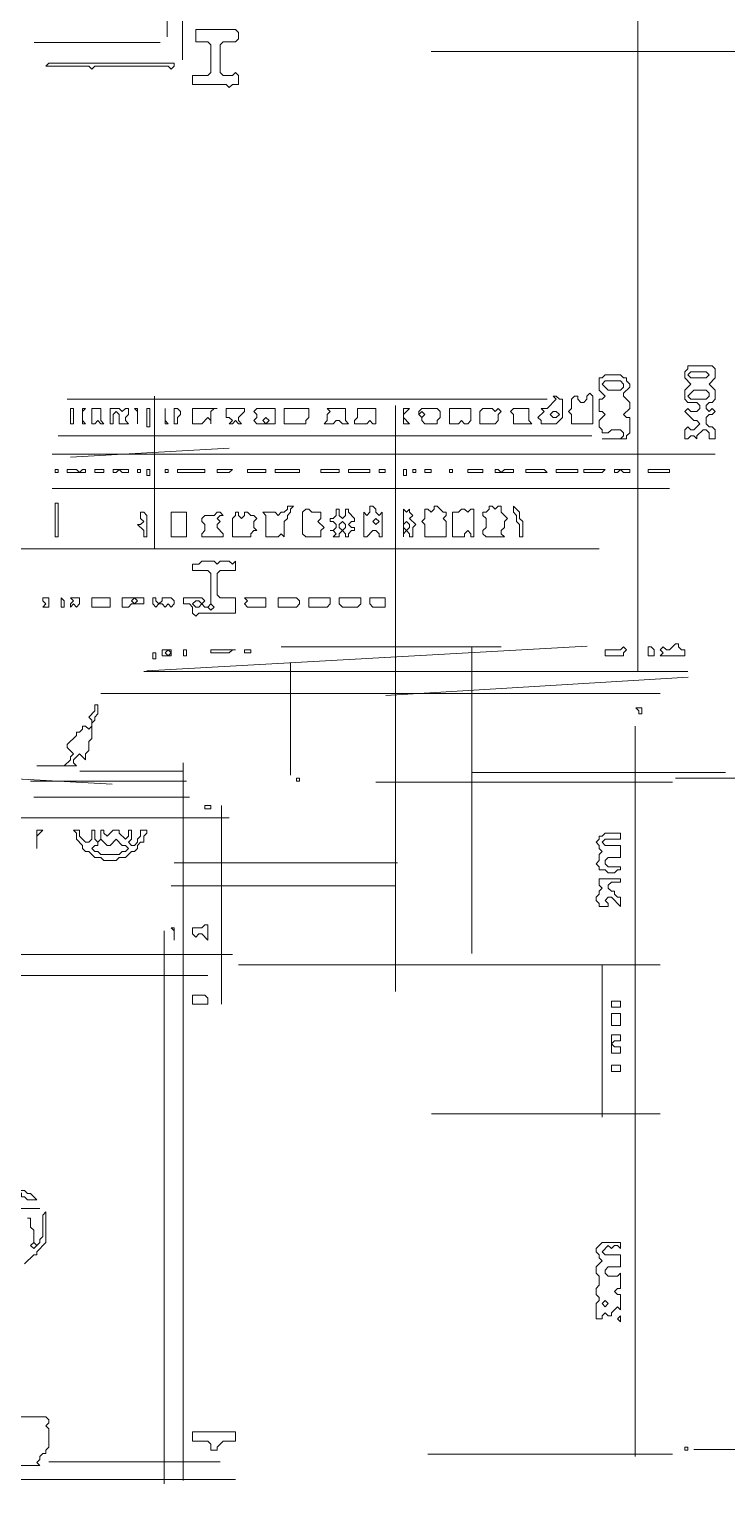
# Model space of a CAD drawing. Extents: x 12 to 2459, y 13 to 1740.
# Drawn here: x 1856.5 to 2084.8, y 629 to 1105.2 of the extents above; entities that cross this region are included whole.
import ezdxf

# ---------------------------------------------------------------- set-up
doc = ezdxf.new("R2010")
doc.units = 0
doc.layers.add('TRACE_STRAIGHT', color=5, linetype='Continuous', lineweight=0)
doc.layers.add('TRACE_TEXT_SYMBOL', color=6, linetype='Continuous', lineweight=0)

msp = doc.modelspace()

# ---------------------------------------------------------------- linework, layer by layer
at = {"layer": 'TRACE_STRAIGHT', "color": 5}
for p, q in [((2055.66, 1494), (2055.66, 894.88)), ((1901.64, 1339), (1901.64, 1102.62)), ((1906.74, 1339), (1906.74, 1095.12)), ((1858.12, 1100.79), (1899.38, 1100.79)), ((1988, 1097.88), (2129, 1097.88)), ((1869, 984), (2026, 984)), ((1897.5, 985), (1897.5, 935.06)), ((1976.35, 982), (1976.35, 790.12)), ((1866, 972.03), (2040.63, 972.03)), ((1870, 965), (1922, 968)), ((1864, 966), (2081, 966)), ((1864, 954.75), (2066, 954.75)), ((1787, 935.06), (2043, 935.06)), ((1895.05, 895.16), (2039.05, 903.16)), ((1939, 903), (2011, 903)), ((2001.37, 903), (2001.37, 802.62)), ((1942, 897.76), (1942, 861)), ((1894, 894.88), (2072, 894.88)), ((1973.18, 887.01), (2072.18, 893.01)), ((1880, 887.68), (2063, 887.68)), ((2054.84, 877), (2054.84, 638)), ((1873.13, 862.32), (1906.94, 862.32)), ((1906.94, 865), (1906.94, 630.12)), ((2001.37, 861.89), (2084.4, 861.89)), ((1830.66, 861.01), (1883.66, 858.01)), ((1857, 859), (1908, 859)), ((1970, 858.73), (2067, 858.73)), ((2068, 860), (2129, 860)), ((1858, 853.75), (1909, 853.75)), ((1919.5, 851), (1919.5, 786)), ((1842, 847), (1922, 847)), ((1904, 832.25), (1977, 832.25)), ((1903, 824.75), (1976.35, 824.75)), ((1900.71, 810), (1900.71, 629)), ((1826.87, 802.27), (1923, 802.27)), ((1714, 795.38), (1915, 795.38)), ((1925, 798.88), (2063, 798.88)), ((2044, 798.88), (2044, 749)), ((1988.12, 750.17), (2063, 750.17)), ((1726.87, 719.09), (1860, 719.09)), ((1987, 638.73), (2067, 638.73)), ((2074, 640.25), (2129, 640.25)), ((1863, 636.21), (1919, 636.21)), ((1763, 630.39), (1924, 630.39))]:
    msp.add_line(p, q, dxfattribs=at)
at = {"layer": 'TRACE_TEXT_SYMBOL', "color": 6}
for points in [[(1911, 1105), (1911, 1101), (1915, 1101), (1916, 1100), (1916, 1091), (1915, 1090), (1910, 1090), (1910, 1087), (1921, 1087), (1922, 1086), (1923, 1087), (1925, 1087), (1925, 1090), (1924, 1091), (1923, 1090), (1920, 1090), (1919, 1091), (1919, 1100), (1920, 1101), (1924, 1101), (1925, 1102), (1925, 1104), (1924, 1105)], [(1863, 1094), (1862, 1093), (1876, 1093), (1877, 1092), (1878, 1093), (1902, 1093), (1903, 1092), (1904, 1093), (1904, 1094)], [(2045, 992), (2044, 991), (2043, 991), (2043, 987), (2045, 985), (2044, 984), (2043, 984), (2043, 980), (2044, 980), (2045, 979), (2043, 977), (2043, 975), (2044, 974), (2044, 973), (2046, 973), (2047, 974), (2050, 974), (2051, 973), (2051, 972), (2050, 971), (2044, 971), (2052, 971), (2052, 972), (2053, 973), (2053, 978), (2052, 978), (2051, 979), (2053, 981), (2053, 983), (2051, 985), (2051, 986), (2053, 988), (2053, 989), (2052, 990), (2052, 991), (2051, 991), (2050, 992)], [(2072, 995), (2072, 994), (2071, 993), (2071, 991), (2073, 989), (2071, 987), (2071, 984), (2072, 983), (2075, 983), (2076, 982), (2076, 981), (2075, 980), (2073, 980), (2072, 981), (2071, 980), (2074, 977), (2075, 977), (2076, 976), (2074, 974), (2073, 974), (2072, 975), (2071, 974), (2071, 971), (2072, 971), (2073, 972), (2074, 972), (2075, 971), (2075, 972), (2077, 974), (2078, 974), (2079, 973), (2079, 971), (2081, 971), (2081, 974), (2080, 975), (2079, 975), (2078, 976), (2078, 978), (2079, 979), (2080, 979), (2081, 980), (2080, 981), (2079, 980), (2078, 981), (2078, 982), (2079, 983), (2080, 983), (2081, 984), (2081, 987), (2079, 989), (2081, 991), (2081, 994), (2080, 995)], [(2072, 992), (2073, 993), (2078, 993), (2079, 992), (2078, 991), (2073, 991)], [(2040, 986), (2039, 985), (2039, 984), (2038, 983), (2037, 983), (2036, 984), (2036, 985), (2035, 985), (2034, 984), (2034, 981), (2033, 980), (2034, 979), (2034, 976), (2041, 976), (2041, 985)], [(2044, 989), (2045, 990), (2050, 990), (2051, 989), (2051, 988), (2050, 987), (2046, 987)], [(2074, 987), (2078, 987), (2079, 986), (2079, 985), (2078, 984), (2073, 984), (2072, 985)], [(1870, 981), (1870, 976), (1871, 976), (1871, 981)], [(1874, 981), (1874, 976), (1875, 976), (1874, 977), (1874, 980), (1875, 981)], [(1877, 981), (1877, 976), (1878, 976), (1879, 977), (1880, 976), (1881, 976), (1880, 977), (1880, 981)], [(1883, 981), (1883, 976), (1884, 976), (1884, 979), (1885, 980), (1886, 979), (1886, 976), (1889, 976), (1888, 977), (1888, 978), (1889, 979), (1889, 981), (1888, 981), (1887, 980), (1886, 981)], [(1891, 981), (1892, 980), (1892, 976), (1892, 981)], [(1895, 981), (1896, 981), (1896, 975), (1895, 975)], [(1901, 981), (1901, 976), (1902, 976), (1901, 977)], [(1904, 981), (1904, 976), (1905, 976), (1905, 978), (1906, 979), (1906, 980), (1905, 981)], [(1910, 981), (1910, 976), (1913, 976), (1915, 978), (1916, 977), (1916, 976), (1916, 980), (1917, 981), (1918, 981)], [(1921, 981), (1921, 978), (1922, 978), (1923, 977), (1922, 976), (1923, 976), (1924, 977), (1925, 976), (1926, 976), (1925, 977), (1925, 978), (1927, 980), (1927, 981)], [(1931, 981), (1930, 980), (1931, 979), (1931, 978), (1930, 977), (1931, 976), (1937, 976), (1937, 981)], [(1940, 981), (1940, 976), (1947, 976), (1947, 977), (1948, 978), (1948, 981)], [(1954, 981), (1955, 980), (1954, 979), (1954, 977), (1953, 976), (1956, 976), (1957, 977), (1958, 977), (1959, 976), (1961, 976), (1960, 977), (1960, 981)], [(1964, 981), (1964, 978), (1963, 977), (1963, 976), (1967, 976), (1968, 977), (1969, 976), (1970, 976), (1970, 981)], [(1979, 981), (1979, 976), (1981, 976), (1979, 978), (1979, 979), (1981, 981)], [(1985, 981), (1984, 980), (1984, 979), (1985, 978), (1985, 977), (1986, 976), (1990, 976), (1990, 977), (1991, 978), (1991, 980), (1990, 981)], [(1994, 981), (1994, 976), (1997, 976), (1998, 977), (1999, 976), (2000, 976), (2001, 977), (2001, 981)], [(2005, 981), (2004, 980), (2004, 976), (2009, 976), (2010, 977), (2010, 979), (2011, 980), (2010, 981), (2009, 980), (2008, 981)], [(2015, 981), (2014, 980), (2015, 979), (2015, 976), (2021, 976), (2020, 977), (2020, 981)], [(2028, 985), (2029, 984), (2026, 981), (2024, 981), (2025, 980), (2023, 978), (2024, 977), (2024, 976), (2029, 976), (2031, 978), (2031, 984), (2030, 984), (2029, 985)], [(1933, 977), (1934, 978), (1935, 977), (1934, 976)], [(1984, 979), (1985, 980), (1986, 979), (1985, 978)], [(2027, 979), (2028, 980), (2029, 980), (2030, 979), (2029, 978), (2028, 978)], [(1865, 961), (1865, 960), (1866, 960), (1866, 961)], [(1869, 961), (1869, 960), (1875, 960), (1875, 961), (1874, 961), (1873, 960), (1872, 961)], [(1878, 961), (1878, 960), (1881, 960), (1881, 961)], [(1884, 961), (1884, 960), (1885, 960), (1886, 961), (1887, 960), (1889, 960), (1889, 961)], [(1892, 961), (1892, 960), (1893, 960), (1893, 961)], [(1895, 961), (1896, 961), (1896, 959), (1895, 959)], [(1901, 961), (1901, 960), (1902, 960), (1902, 961)], [(1905, 961), (1905, 960), (1914, 960), (1914, 961)], [(1918, 961), (1918, 960), (1922, 960), (1923, 961)], [(1928, 961), (1928, 960), (1934, 960), (1934, 961)], [(1937, 961), (1937, 960), (1945, 960), (1945, 961)], [(1952, 961), (1952, 960), (1958, 960), (1958, 961)], [(1961, 961), (1961, 960), (1968, 960), (1968, 961)], [(1971, 961), (1971, 960), (1973, 960), (1973, 961)], [(1979, 961), (1980, 961), (1980, 959), (1979, 959)], [(1982, 961), (1982, 960), (1983, 960), (1983, 961)], [(1986, 961), (1988, 961), (1988, 960), (1986, 960)], [(1994, 961), (1994, 960), (1995, 960), (1995, 961)], [(2000, 961), (2000, 960), (2005, 960), (2005, 961)], [(2009, 961), (2009, 960), (2015, 960), (2015, 961), (2012, 961), (2011, 960), (2010, 961)], [(2019, 961), (2019, 960), (2026, 960), (2025, 961)], [(2029, 961), (2029, 960), (2036, 960), (2036, 961)], [(2038, 961), (2038, 960), (2044, 960), (2045, 961)], [(2048, 961), (2048, 960), (2049, 960), (2050, 961), (2051, 960), (2053, 960), (2053, 961)], [(2059, 961), (2059, 960), (2066, 960), (2066, 961)], [(1865, 950), (1865, 939), (1866, 939), (1866, 950)], [(1941, 949), (1941, 948), (1940, 947), (1939, 947), (1938, 946), (1937, 947), (1933, 947), (1934, 946), (1934, 939), (1938, 939), (1939, 940), (1940, 939), (1940, 944), (1941, 945), (1941, 946), (1942, 947), (1942, 948), (1943, 949)], [(1947, 948), (1946, 947), (1946, 940), (1947, 939), (1952, 939), (1952, 941), (1953, 942), (1951, 944), (1952, 945), (1952, 947), (1949, 947), (1948, 948)], [(1957, 948), (1957, 946), (1956, 945), (1955, 945), (1955, 944), (1956, 944), (1957, 943), (1957, 942), (1956, 941), (1955, 941), (1956, 941), (1957, 940), (1956, 939), (1958, 939), (1958, 940), (1959, 941), (1960, 940), (1960, 939), (1961, 939), (1961, 940), (1962, 941), (1963, 941), (1963, 942), (1962, 942), (1961, 943), (1962, 944), (1963, 944), (1963, 945), (1961, 947), (1961, 948), (1960, 948), (1960, 946), (1959, 945), (1958, 946), (1958, 948)], [(1968, 949), (1968, 947), (1967, 946), (1966, 947), (1966, 939), (1967, 939), (1969, 941), (1970, 941), (1971, 940), (1971, 939), (1972, 939), (1972, 947), (1971, 946), (1970, 947), (1970, 948), (1969, 949)], [(1979, 948), (1979, 939), (1979, 940), (1980, 941), (1981, 940), (1981, 939), (1982, 939), (1982, 942), (1983, 943), (1981, 945), (1982, 946), (1981, 947), (1981, 948), (1980, 947)], [(1989, 949), (1989, 948), (1988, 947), (1987, 948), (1986, 948), (1986, 945), (1985, 944), (1986, 943), (1986, 939), (1993, 939), (1993, 944), (1992, 945), (1993, 946), (1993, 947), (1992, 947), (1990, 949)], [(1998, 948), (1997, 947), (1995, 947), (1995, 939), (1999, 939), (1999, 940), (2000, 941), (2001, 940), (2001, 939), (2002, 939), (2002, 948), (2001, 948), (2000, 947), (1999, 948)], [(2007, 949), (2007, 948), (2006, 947), (2005, 947), (2005, 946), (2006, 945), (2006, 942), (2005, 941), (2005, 940), (2006, 939), (2012, 939), (2011, 940), (2011, 941), (2012, 942), (2012, 944), (2013, 945), (2011, 947), (2011, 949), (2010, 949), (2009, 948), (2008, 949)], [(2015, 949), (2015, 947), (2016, 946), (2016, 944), (2017, 943), (2017, 939), (2018, 939), (2018, 944), (2017, 945), (2017, 947)], [(1893, 947), (1893, 945), (1894, 944), (1893, 943), (1892, 943), (1894, 941), (1894, 939), (1895, 939), (1895, 946), (1894, 947)], [(1903, 947), (1903, 939), (1908, 939), (1908, 947)], [(1918, 947), (1917, 946), (1914, 946), (1913, 945), (1913, 944), (1914, 943), (1914, 941), (1913, 940), (1913, 939), (1920, 939), (1920, 940), (1918, 942), (1918, 943), (1919, 944), (1918, 945), (1919, 946), (1920, 946), (1919, 947)], [(1924, 947), (1924, 946), (1923, 945), (1923, 939), (1929, 939), (1929, 940), (1930, 941), (1931, 941), (1930, 942), (1930, 944), (1931, 945), (1930, 946), (1929, 946), (1928, 947), (1927, 947), (1927, 946), (1926, 945), (1925, 946), (1925, 947)], [(1958, 943), (1959, 944), (1960, 943), (1960, 942), (1959, 941), (1958, 942)], [(1969, 944), (1970, 945), (1971, 944), (1970, 943)], [(1979, 943), (1980, 944), (1981, 943), (1981, 942), (1980, 941), (1979, 942)], [(1913, 931), (1912, 930), (1910, 930), (1910, 928), (1915, 928), (1916, 927), (1916, 917), (1915, 916), (1914, 916), (1913, 917), (1914, 918), (1913, 919), (1907, 919), (1907, 917), (1909, 917), (1910, 916), (1910, 914), (1911, 913), (1912, 914), (1924, 914), (1924, 919), (1919, 919), (1918, 920), (1918, 927), (1919, 928), (1924, 928), (1924, 931), (1923, 930), (1922, 931), (1919, 931), (1918, 930), (1917, 931)], [(1861, 919), (1861, 918), (1862, 917), (1861, 916), (1863, 916), (1863, 919)], [(1867, 919), (1867, 916), (1868, 916), (1868, 918)], [(1870, 919), (1871, 918), (1870, 917), (1870, 916), (1871, 917), (1872, 916), (1873, 917), (1873, 919)], [(1877, 919), (1877, 916), (1883, 916), (1883, 919)], [(1887, 919), (1887, 916), (1889, 916), (1890, 917), (1894, 917), (1894, 919)], [(1890, 918), (1891, 919), (1892, 918), (1891, 917)], [(1897, 919), (1897, 917), (1898, 916), (1899, 917), (1900, 917), (1901, 916), (1902, 917), (1903, 916), (1904, 917), (1904, 918), (1903, 919), (1900, 919), (1900, 918), (1899, 917), (1898, 918), (1898, 919)], [(1927, 919), (1928, 918), (1927, 917), (1928, 916), (1934, 916), (1934, 919)], [(1938, 919), (1938, 916), (1944, 916), (1945, 917), (1945, 918), (1944, 919)], [(1948, 919), (1948, 916), (1954, 916), (1955, 917), (1955, 919)], [(1958, 919), (1958, 917), (1959, 916), (1964, 916), (1965, 917), (1965, 919)], [(1968, 919), (1968, 917), (1969, 916), (1973, 916), (1973, 919)], [(1910, 917), (1911, 918), (1912, 918), (1913, 917), (1912, 916), (1911, 916)], [(1915, 916), (1916, 917), (1917, 916), (1916, 915)], [(1897, 901), (1898, 901), (1898, 899), (1897, 899)], [(1900, 902), (1900, 900), (1903, 900), (1903, 902)], [(1901, 901), (1902, 902), (1903, 901), (1902, 900)], [(1907, 902), (1908, 902), (1908, 900), (1907, 900)], [(1916, 902), (1916, 901), (1922, 901), (1923, 902), (1924, 902)], [(1927, 902), (1929, 902), (1929, 901), (1927, 901)], [(2051, 903), (2050, 902), (2045, 902), (2045, 900), (2051, 900), (2051, 901), (2052, 902)], [(2059, 903), (2059, 900), (2061, 900), (2061, 902), (2060, 903)], [(2068, 904), (2066, 902), (2065, 902), (2064, 903), (2063, 902), (2064, 901), (2063, 900), (2071, 900), (2071, 902), (2070, 902), (2069, 903), (2069, 904)], [(1878, 884), (1878, 882), (1876, 880), (1877, 879), (1877, 877), (1876, 876), (1875, 877), (1874, 877), (1874, 876), (1873, 875), (1872, 875), (1872, 874), (1869, 871), (1869, 870), (1871, 868), (1870, 867), (1870, 866), (1868, 864), (1859, 864), (1872, 864), (1871, 865), (1871, 866), (1873, 868), (1875, 866), (1875, 868), (1876, 869), (1876, 872), (1877, 873), (1877, 878), (1878, 879), (1878, 880), (1879, 881), (1879, 884)], [(2055, 883), (2056, 882), (2056, 881), (2057, 881), (2057, 883)], [(1944, 860), (1945, 860), (1945, 859), (1944, 859)], [(1914, 851), (1916, 851), (1916, 850), (1914, 850)], [(1859, 843), (1859, 837), (1859, 841), (1861, 843)], [(1871, 843), (1872, 842), (1872, 840), (1874, 838), (1874, 837), (1875, 836), (1876, 836), (1878, 834), (1880, 834), (1881, 833), (1885, 833), (1886, 834), (1888, 834), (1890, 836), (1891, 836), (1892, 837), (1892, 838), (1893, 839), (1894, 839), (1894, 841), (1895, 842), (1895, 843), (1893, 843), (1893, 841), (1892, 840), (1892, 839), (1891, 838), (1890, 838), (1889, 839), (1890, 840), (1890, 843), (1889, 843), (1889, 841), (1888, 840), (1886, 842), (1886, 843), (1884, 843), (1882, 841), (1881, 842), (1881, 843), (1880, 843), (1880, 840), (1879, 839), (1878, 840), (1878, 843), (1877, 843), (1877, 840), (1876, 839), (1875, 839), (1873, 841), (1873, 843)], [(1879, 839), (1880, 840), (1882, 838), (1883, 838), (1885, 840), (1887, 838), (1888, 838), (1889, 837), (1888, 836), (1887, 836), (1886, 835), (1880, 835), (1879, 836), (1878, 836), (1877, 837), (1878, 838), (1879, 838)], [(2045, 842), (2044, 841), (2043, 841), (2043, 840), (2042, 839), (2043, 838), (2043, 837), (2044, 836), (2043, 835), (2043, 833), (2042, 832), (2043, 831), (2043, 830), (2045, 830), (2046, 829), (2048, 829), (2049, 830), (2050, 830), (2050, 831), (2046, 831), (2045, 832), (2045, 833), (2046, 834), (2050, 834), (2050, 838), (2045, 838), (2044, 839), (2045, 840), (2050, 840), (2050, 842)], [(2043, 827), (2043, 825), (2044, 824), (2043, 823), (2043, 822), (2042, 821), (2042, 820), (2043, 819), (2043, 818), (2046, 818), (2046, 819), (2045, 820), (2046, 821), (2047, 821), (2050, 818), (2050, 821), (2049, 821), (2048, 822), (2048, 823), (2047, 823), (2046, 824), (2046, 825), (2047, 826), (2050, 826), (2050, 827)], [(1903, 811), (1904, 810), (1904, 807), (1904, 811)], [(1914, 812), (1913, 811), (1910, 811), (1910, 809), (1911, 808), (1912, 809), (1913, 809), (1915, 807), (1915, 812)], [(1910, 789), (1910, 786), (1915, 786), (1915, 788), (1914, 789)], [(2047, 787), (2047, 785), (2050, 785), (2050, 787)], [(2047, 783), (2047, 779), (2050, 779), (2050, 783)], [(2047, 776), (2047, 770), (2050, 770), (2050, 772), (2048, 772), (2047, 773), (2048, 774), (2050, 774), (2050, 776)], [(2047, 766), (2047, 764), (2050, 764), (2050, 766)], [(1845, 725), (1842, 722), (1845, 722), (1846, 723), (1847, 723), (1848, 724), (1852, 724), (1853, 725), (1854, 724), (1854, 723), (1855, 723), (1856, 722), (1859, 722), (1857, 724), (1856, 724), (1855, 725)], [(1857, 707), (1858, 708), (1859, 707), (1858, 706)], [(2044, 708), (2042, 706), (2042, 705), (2043, 704), (2043, 703), (2044, 702), (2042, 700), (2042, 698), (2043, 697), (2043, 694), (2042, 693), (2042, 691), (2043, 690), (2043, 689), (2042, 688), (2042, 683), (2044, 683), (2044, 684), (2045, 685), (2046, 684), (2047, 684), (2047, 685), (2049, 687), (2050, 686), (2050, 691), (2049, 691), (2048, 692), (2049, 693), (2050, 693), (2050, 698), (2049, 697), (2046, 697), (2045, 698), (2045, 699), (2046, 700), (2050, 700), (2050, 704), (2045, 704), (2044, 705), (2046, 707), (2047, 706), (2048, 707), (2049, 707), (2050, 706), (2050, 708)], [(2044, 688), (2045, 689), (2046, 688), (2045, 687)], [(2050, 684), (2049, 683), (2050, 682)], [(1910, 646), (1910, 643), (1915, 643), (1916, 642), (1916, 640), (1918, 640), (1918, 641), (1920, 643), (1924, 643), (1924, 646)], [(2071, 641), (2072, 641), (2072, 640), (2071, 640)]]:
    msp.add_lwpolyline(points, close=True, dxfattribs=at)
for points in [[(1855, 701), (1858, 704), (1859, 704), (1859, 705), (1862, 708), (1862, 718), (1861, 717), (1861, 710), (1860, 709), (1860, 708), (1859, 707), (1858, 708), (1858, 712), (1857, 713), (1857, 716), (1856, 716)], [(1787, 635), (1860, 635), (1859, 636), (1860, 637), (1860, 638), (1861, 639), (1862, 639), (1862, 640), (1863, 641), (1863, 647), (1862, 648), (1863, 649), (1863, 650), (1862, 651), (1842, 651)]]:
    msp.add_lwpolyline(points, dxfattribs=at)

doc.saveas('drawing.dxf')
